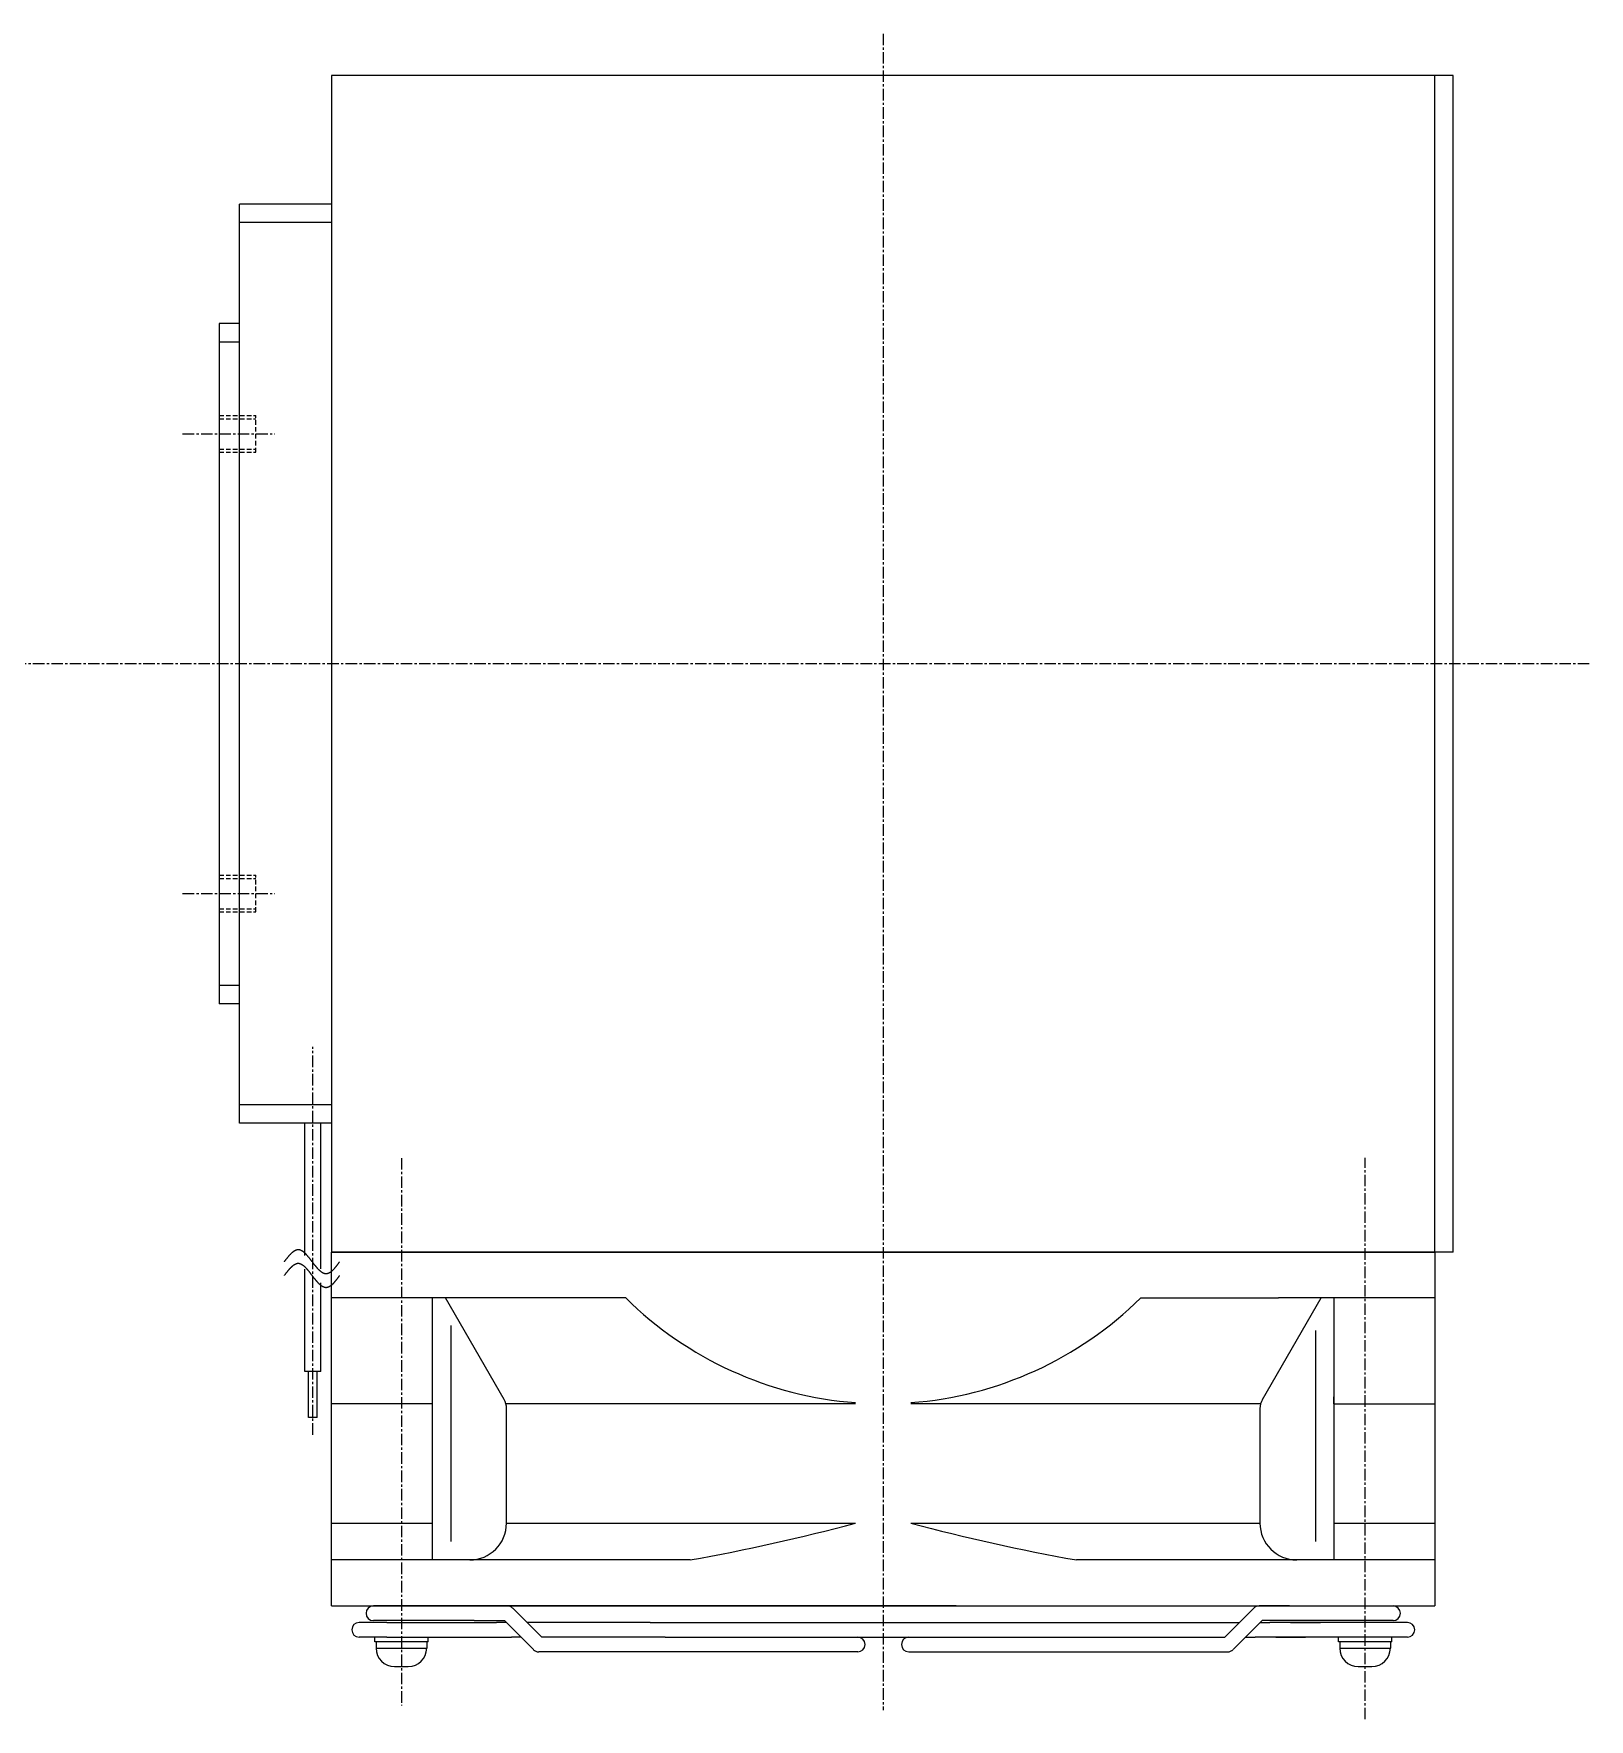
# Model space of a CAD drawing. Extents: x 729 to 1179, y 267 to 669.
# Drawn here: x 1010 to 1179.2, y 485.1 to 668.5 of the extents above; entities that cross this region are included whole.
import ezdxf

# ---------------------------------------------------------------- set-up
doc = ezdxf.new("R2010")
doc.units = 0
doc.linetypes.add('CENTER', pattern=[2, 1.25, -0.25, 0.25, -0.25])
doc.linetypes.add('DASHED', pattern=[0.75, 0.5, -0.25])
doc.layers.get('0').update_dxf_attribs({"linetype": 'CONTINUOUS'})
doc.layers.add('CENTER', color=1, linetype='CENTER')

msp = doc.modelspace()

# ---------------------------------------------------------------- linework, layer by layer
at = {"color": 7, "linetype": 'CONTINUOUS'}
for p, q in [((1164.37, 663.97), (1042.37, 663.97)), ((1162.37, 663.97), (1042.37, 663.97)), ((1042.37, 663.97), (1042.37, 535.97)), ((1162.37, 535.97), (1162.37, 663.97)), ((1164.37, 535.97), (1164.37, 663.97)), ((1032.37, 549.97), (1032.37, 649.97)), ((1042.37, 649.97), (1032.37, 649.97)), ((1042.37, 647.97), (1032.37, 647.97)), ((1030.15, 636.97), (1030.15, 562.97)), ((1032.37, 636.97), (1030.15, 636.97)), ((1032.37, 634.97), (1030.15, 634.97)), ((1032.37, 564.97), (1030.15, 564.97)), ((1032.37, 562.97), (1030.15, 562.97)), ((1042.37, 551.97), (1032.37, 551.97)), ((1042.37, 549.97), (1032.37, 549.97)), ((1039.45, 535.6), (1039.45, 549.97)), ((1041.22, 534.13), (1041.22, 549.97)), ((1164.37, 535.97), (1042.37, 535.97)), ((1042.37, 519.47), (1042.37, 535.97)), ((1139.22, 535.97), (1042.37, 535.97)), ((1042.37, 535.97), (1162.37, 535.97)), ((1162.37, 535.97), (1139.22, 535.97)), ((1162.37, 535.97), (1162.37, 519.47)), ((1039.45, 522.97), (1039.45, 534.1)), ((1041.22, 522.97), (1041.22, 532.63)), ((1053.35, 530.97), (1042.37, 530.97)), ((1053.35, 519.47), (1053.35, 530.97)), ((1054.76, 530.97), (1053.35, 530.97)), ((1074.37, 530.97), (1054.76, 530.97)), ((1130.37, 530.97), (1136.12, 530.97)), ((1136.12, 530.97), (1138.94, 530.97)), ((1138.94, 530.97), (1139.22, 530.97)), ((1139.22, 530.97), (1139.91, 530.97)), ((1139.91, 530.97), (1140.22, 530.97)), ((1140.22, 530.97), (1140.82, 530.97)), ((1140.82, 530.97), (1144.21, 530.97)), ((1144.21, 530.97), (1145.37, 530.97)), ((1151.39, 530.97), (1145.37, 530.97)), ((1151.39, 530.97), (1151.39, 506.47)), ((1162.37, 530.97), (1151.39, 530.97)), ((1041.22, 522.97), (1039.45, 522.97)), ((1039.85, 517.97), (1039.85, 522.97)), ((1040.82, 517.97), (1040.82, 522.97)), ((1042.37, 506.47), (1042.37, 519.47)), ((1053.35, 519.47), (1042.37, 519.47)), ((1053.35, 506.47), (1053.35, 519.47)), ((1151.39, 519.47), (1151.39, 520.22)), ((1151.39, 519.47), (1162.37, 519.47)), ((1162.37, 519.47), (1162.37, 506.47)), ((1040.82, 517.97), (1039.85, 517.97)), ((1042.37, 506.47), (1053.35, 506.47)), ((1042.37, 497.47), (1042.37, 506.47)), ((1053.35, 502.47), (1053.35, 506.47)), ((1151.39, 506.47), (1151.39, 502.47)), ((1151.39, 506.47), (1162.37, 506.47)), ((1162.37, 506.47), (1162.37, 497.47)), ((1053.35, 502.47), (1042.37, 502.47)), ((1056.77, 502.47), (1053.35, 502.47)), ((1057.4, 502.47), (1056.77, 502.47)), ((1081.37, 502.47), (1056.77, 502.47)), ((1162.37, 502.47), (1123.37, 502.47)), ((1042.37, 497.47), (1162.37, 497.47)), ((1050.22, 497.47), (1046.92, 497.47)), ((1110.29, 497.47), (1050.22, 497.47)), ((1065.24, 494.07), (1062.07, 497.24)), ((1142.68, 497.24), (1139.51, 494.07)), ((1146.54, 497.47), (1143.24, 497.47)), ((1146.54, 497.47), (1157.82, 497.47)), ((1048.37, 495.67), (1045.37, 495.67)), ((1057.71, 495.87), (1046.92, 495.87)), ((1048.37, 495.67), (1058.07, 495.67)), ((1054.84, 495.67), (1058.07, 495.67)), ((1057.87, 495.87), (1057.71, 495.87)), ((1057.87, 495.87), (1061.17, 495.87)), ((1058.07, 495.67), (1060.32, 495.67)), ((1061.37, 495.67), (1060.32, 495.67)), ((1064.34, 492.71), (1061.17, 495.87)), ((1077.04, 495.67), (1063.64, 495.67)), ((1077.04, 495.67), (1127.71, 495.67)), ((1127.71, 495.67), (1141.11, 495.67)), ((1143.57, 495.87), (1140.41, 492.71)), ((1143.37, 495.67), (1144.41, 495.67)), ((1147.04, 495.87), (1143.57, 495.87)), ((1146.67, 495.67), (1144.41, 495.67)), ((1146.67, 495.67), (1149.91, 495.67)), ((1159.37, 495.67), (1146.67, 495.67)), ((1147.04, 495.87), (1146.87, 495.87)), ((1157.82, 495.87), (1147.04, 495.87)), ((1048.37, 494.07), (1045.37, 494.07)), ((1047.07, 493.57), (1047.07, 494.07)), ((1052.87, 493.57), (1047.07, 493.57)), ((1047.22, 493.57), (1047.22, 492.87)), ((1048.37, 494.07), (1059.67, 494.07)), ((1052.72, 493.57), (1052.72, 492.87)), ((1052.87, 493.57), (1052.87, 494.07)), ((1056.44, 494.07), (1059.67, 494.07)), ((1059.67, 494.07), (1061.94, 494.07)), ((1062.97, 494.07), (1061.94, 494.07)), ((1078.64, 494.07), (1065.24, 494.07)), ((1078.64, 494.07), (1099.6, 494.07)), ((1099.6, 494.07), (1105.15, 494.07)), ((1105.15, 494.07), (1126.11, 494.07)), ((1126.11, 494.07), (1139.51, 494.07)), ((1141.77, 494.07), (1142.81, 494.07)), ((1145.07, 494.07), (1142.81, 494.07)), ((1145.07, 494.07), (1148.31, 494.07)), ((1159.37, 494.07), (1145.07, 494.07)), ((1151.87, 493.57), (1151.87, 494.07)), ((1157.67, 493.57), (1151.87, 493.57)), ((1152.02, 493.57), (1152.02, 492.87)), ((1157.52, 493.57), (1157.52, 492.87)), ((1157.67, 493.57), (1157.67, 494.07)), ((1047.22, 492.87), (1052.72, 492.87)), ((1078.3, 492.47), (1064.9, 492.47)), ((1099.6, 492.47), (1078.3, 492.47)), ((1105.15, 492.47), (1126.44, 492.47)), ((1126.44, 492.47), (1139.84, 492.47)), ((1152.02, 492.87), (1157.52, 492.87)), ((1049.22, 490.87), (1050.72, 490.87)), ((1154.02, 490.87), (1155.52, 490.87))]:
    msp.add_line(p, q, dxfattribs=at)
at = {"color": 3, "linetype": 'DASHED'}
for p, q in [((1030.15, 626.97), (1034.15, 626.97)), ((1030.15, 626.62), (1034.15, 626.62)), ((1034.15, 622.97), (1034.15, 626.97)), ((1030.15, 623.32), (1034.15, 623.32)), ((1030.15, 622.97), (1034.15, 622.97)), ((1030.15, 576.97), (1034.15, 576.97)), ((1030.15, 576.62), (1034.15, 576.62)), ((1034.15, 572.97), (1034.15, 576.97)), ((1030.15, 573.32), (1034.15, 573.32)), ((1030.15, 572.97), (1034.15, 572.97))]:
    msp.add_line(p, q, dxfattribs=at)
at = {"color": 3, "linetype": 'CONTINUOUS'}
for p, q in [((1061.14, 519.94), (1054.76, 530.97)), ((1143.61, 519.94), (1149.98, 530.97)), ((1055.35, 527.97), (1055.35, 504.47)), ((1149.39, 527.43), (1149.39, 504.47)), ((1099.37, 519.47), (1061.33, 519.47)), ((1129.48, 519.47), (1105.37, 519.47)), ((1137.57, 519.47), (1129.48, 519.47)), ((1143.41, 519.47), (1137.57, 519.47)), ((1061.4, 506.47), (1061.4, 518.94)), ((1143.34, 518.94), (1143.34, 506.47)), ((1061.4, 506.47), (1099.37, 506.47)), ((1105.37, 506.47), (1143.34, 506.47))]:
    msp.add_line(p, q, dxfattribs=at)
at = {"color": 3}
for points in [[(1037.24, 534.92, 0), (1037.26, 534.95, 0), (1037.28, 534.97, 0), (1037.3, 535, 0), (1037.32, 535.02, 0), (1037.34, 535.04, 0), (1037.36, 535.07, 0), (1037.38, 535.09, 0), (1037.4, 535.12, 0), (1037.41, 535.14, 0), (1037.43, 535.17, 0), (1037.45, 535.19, 0), (1037.47, 535.22, 0), (1037.49, 535.24, 0), (1037.51, 535.26, 0), (1037.53, 535.29, 0), (1037.55, 535.31, 0), (1037.57, 535.34, 0), (1037.59, 535.36, 0), (1037.6, 535.38, 0), (1037.62, 535.41, 0), (1037.64, 535.43, 0), (1037.66, 535.45, 0), (1037.68, 535.48, 0), (1037.7, 535.5, 0), (1037.72, 535.52, 0), (1037.74, 535.54, 0), (1037.76, 535.57, 0), (1037.78, 535.59, 0), (1037.79, 535.61, 0), (1037.81, 535.63, 0), (1037.83, 535.65, 0), (1037.85, 535.67, 0), (1037.87, 535.7, 0), (1037.89, 535.72, 0), (1037.91, 535.74, 0), (1037.93, 535.75, 0), (1037.95, 535.77, 0), (1037.96, 535.79, 0), (1037.98, 535.81, 0), (1038, 535.83, 0), (1038.02, 535.85, 0), (1038.04, 535.87, 0), (1038.06, 535.89, 0), (1038.08, 535.9, 0), (1038.1, 535.92, 0), (1038.12, 535.94, 0), (1038.14, 535.95, 0), (1038.15, 535.97, 0), (1038.17, 535.99, 0), (1038.19, 536, 0), (1038.21, 536.02, 0), (1038.23, 536.03, 0), (1038.25, 536.04, 0), (1038.27, 536.06, 0), (1038.29, 536.07, 0), (1038.31, 536.08, 0), (1038.32, 536.1, 0), (1038.34, 536.11, 0), (1038.36, 536.12, 0), (1038.38, 536.13, 0), (1038.4, 536.14, 0), (1038.42, 536.15, 0), (1038.44, 536.16, 0), (1038.46, 536.17, 0), (1038.48, 536.18, 0), (1038.5, 536.19, 0), (1038.51, 536.19, 0), (1038.53, 536.2, 0), (1038.55, 536.21, 0), (1038.57, 536.21, 0), (1038.59, 536.22, 0), (1038.61, 536.22, 0), (1038.63, 536.23, 0), (1038.65, 536.23, 0), (1038.67, 536.24, 0), (1038.68, 536.24, 0), (1038.7, 536.24, 0), (1038.72, 536.24, 0), (1038.74, 536.24, 0), (1038.76, 536.24, 0), (1038.78, 536.24, 0), (1038.8, 536.24, 0), (1038.82, 536.24, 0), (1038.84, 536.24, 0), (1038.85, 536.23, 0), (1038.87, 536.23, 0), (1038.89, 536.23, 0), (1038.91, 536.22, 0), (1038.93, 536.22, 0), (1038.95, 536.21, 0), (1038.97, 536.2, 0), (1038.99, 536.2, 0), (1039, 536.19, 0), (1039.02, 536.18, 0), (1039.04, 536.17, 0), (1039.06, 536.16, 0), (1039.08, 536.15, 0), (1039.1, 536.14, 0), (1039.12, 536.13, 0), (1039.14, 536.12, 0), (1039.16, 536.11, 0), (1039.17, 536.1, 0), (1039.19, 536.09, 0), (1039.21, 536.07, 0), (1039.23, 536.06, 0), (1039.25, 536.05, 0), (1039.27, 536.03, 0), (1039.29, 536.02, 0), (1039.31, 536, 0), (1039.32, 535.99, 0), (1039.34, 535.97, 0), (1039.36, 535.96, 0), (1039.38, 535.94, 0), (1039.4, 535.92, 0), (1039.42, 535.91, 0), (1039.44, 535.89, 0), (1039.46, 535.87, 0), (1039.47, 535.85, 0), (1039.49, 535.84, 0), (1039.51, 535.82, 0), (1039.53, 535.8, 0), (1039.55, 535.78, 0), (1039.57, 535.76, 0), (1039.59, 535.74, 0), (1039.61, 535.72, 0), (1039.62, 535.7, 0), (1039.64, 535.68, 0), (1039.66, 535.65, 0), (1039.68, 535.63, 0), (1039.7, 535.61, 0), (1039.72, 535.59, 0), (1039.74, 535.57, 0), (1039.76, 535.55, 0), (1039.77, 535.52, 0), (1039.79, 535.5, 0), (1039.81, 535.48, 0), (1039.83, 535.46, 0), (1039.85, 535.43, 0), (1039.87, 535.41, 0), (1039.89, 535.39, 0), (1039.91, 535.36, 0), (1039.92, 535.34, 0), (1039.94, 535.32, 0), (1039.96, 535.29, 0), (1039.98, 535.27, 0), (1040, 535.24, 0), (1040.02, 535.22, 0), (1040.04, 535.19, 0), (1040.06, 535.17, 0), (1040.07, 535.14, 0), (1040.09, 535.12, 0), (1040.11, 535.1, 0), (1040.13, 535.07, 0), (1040.15, 535.04, 0), (1040.17, 535.02, 0), (1040.19, 535, 0), (1040.21, 534.97, 0), (1040.22, 534.95, 0), (1040.24, 534.92, 0)], [(1037.24, 533.42, 0), (1037.26, 533.45, 0), (1037.28, 533.47, 0), (1037.3, 533.5, 0), (1037.32, 533.52, 0), (1037.34, 533.54, 0), (1037.36, 533.57, 0), (1037.38, 533.59, 0), (1037.4, 533.62, 0), (1037.41, 533.64, 0), (1037.43, 533.67, 0), (1037.45, 533.69, 0), (1037.47, 533.72, 0), (1037.49, 533.74, 0), (1037.51, 533.76, 0), (1037.53, 533.79, 0), (1037.55, 533.81, 0), (1037.57, 533.84, 0), (1037.59, 533.86, 0), (1037.6, 533.88, 0), (1037.62, 533.91, 0), (1037.64, 533.93, 0), (1037.66, 533.95, 0), (1037.68, 533.98, 0), (1037.7, 534, 0), (1037.72, 534.02, 0), (1037.74, 534.04, 0), (1037.76, 534.07, 0), (1037.78, 534.09, 0), (1037.79, 534.11, 0), (1037.81, 534.13, 0), (1037.83, 534.15, 0), (1037.85, 534.17, 0), (1037.87, 534.2, 0), (1037.89, 534.22, 0), (1037.91, 534.24, 0), (1037.93, 534.25, 0), (1037.95, 534.27, 0), (1037.96, 534.29, 0), (1037.98, 534.31, 0), (1038, 534.33, 0), (1038.02, 534.35, 0), (1038.04, 534.37, 0), (1038.06, 534.39, 0), (1038.08, 534.4, 0), (1038.1, 534.42, 0), (1038.12, 534.44, 0), (1038.14, 534.45, 0), (1038.15, 534.47, 0), (1038.17, 534.49, 0), (1038.19, 534.5, 0), (1038.21, 534.52, 0), (1038.23, 534.53, 0), (1038.25, 534.54, 0), (1038.27, 534.56, 0), (1038.29, 534.57, 0), (1038.31, 534.58, 0), (1038.32, 534.6, 0), (1038.34, 534.61, 0), (1038.36, 534.62, 0), (1038.38, 534.63, 0), (1038.4, 534.64, 0), (1038.42, 534.65, 0), (1038.44, 534.66, 0), (1038.46, 534.67, 0), (1038.48, 534.68, 0), (1038.5, 534.69, 0), (1038.51, 534.69, 0), (1038.53, 534.7, 0), (1038.55, 534.71, 0), (1038.57, 534.71, 0), (1038.59, 534.72, 0), (1038.61, 534.72, 0), (1038.63, 534.73, 0), (1038.65, 534.73, 0), (1038.67, 534.74, 0), (1038.68, 534.74, 0), (1038.7, 534.74, 0), (1038.72, 534.74, 0), (1038.74, 534.74, 0), (1038.76, 534.74, 0), (1038.78, 534.74, 0), (1038.8, 534.74, 0), (1038.82, 534.74, 0), (1038.84, 534.74, 0), (1038.85, 534.73, 0), (1038.87, 534.73, 0), (1038.89, 534.73, 0), (1038.91, 534.72, 0), (1038.93, 534.72, 0), (1038.95, 534.71, 0), (1038.97, 534.7, 0), (1038.99, 534.7, 0), (1039, 534.69, 0), (1039.02, 534.68, 0), (1039.04, 534.67, 0), (1039.06, 534.66, 0), (1039.08, 534.65, 0), (1039.1, 534.64, 0), (1039.12, 534.63, 0), (1039.14, 534.62, 0), (1039.16, 534.61, 0), (1039.17, 534.6, 0), (1039.19, 534.59, 0), (1039.21, 534.57, 0), (1039.23, 534.56, 0), (1039.25, 534.55, 0), (1039.27, 534.53, 0), (1039.29, 534.52, 0), (1039.31, 534.5, 0), (1039.32, 534.49, 0), (1039.34, 534.47, 0), (1039.36, 534.46, 0), (1039.38, 534.44, 0), (1039.4, 534.42, 0), (1039.42, 534.41, 0), (1039.44, 534.39, 0), (1039.46, 534.37, 0), (1039.47, 534.35, 0), (1039.49, 534.34, 0), (1039.51, 534.32, 0), (1039.53, 534.3, 0), (1039.55, 534.28, 0), (1039.57, 534.26, 0), (1039.59, 534.24, 0), (1039.61, 534.22, 0), (1039.62, 534.2, 0), (1039.64, 534.18, 0), (1039.66, 534.15, 0), (1039.68, 534.13, 0), (1039.7, 534.11, 0), (1039.72, 534.09, 0), (1039.74, 534.07, 0), (1039.76, 534.05, 0), (1039.77, 534.02, 0), (1039.79, 534, 0), (1039.81, 533.98, 0), (1039.83, 533.96, 0), (1039.85, 533.93, 0), (1039.87, 533.91, 0), (1039.89, 533.89, 0), (1039.91, 533.86, 0), (1039.92, 533.84, 0), (1039.94, 533.82, 0), (1039.96, 533.79, 0), (1039.98, 533.77, 0), (1040, 533.74, 0), (1040.02, 533.72, 0), (1040.04, 533.69, 0), (1040.06, 533.67, 0), (1040.07, 533.64, 0), (1040.09, 533.62, 0), (1040.11, 533.6, 0), (1040.13, 533.57, 0), (1040.15, 533.54, 0), (1040.17, 533.52, 0), (1040.19, 533.5, 0), (1040.21, 533.47, 0), (1040.22, 533.45, 0), (1040.24, 533.42, 0)], [(1043.24, 534.92, 0), (1043.23, 534.9, 0), (1043.21, 534.87, 0), (1043.19, 534.85, 0), (1043.17, 534.82, 0), (1043.15, 534.8, 0), (1043.13, 534.77, 0), (1043.12, 534.75, 0), (1043.1, 534.72, 0), (1043.08, 534.7, 0), (1043.06, 534.67, 0), (1043.04, 534.65, 0), (1043.03, 534.62, 0), (1043.01, 534.6, 0), (1042.99, 534.58, 0), (1042.97, 534.55, 0), (1042.95, 534.53, 0), (1042.93, 534.5, 0), (1042.92, 534.48, 0), (1042.9, 534.46, 0), (1042.88, 534.43, 0), (1042.86, 534.41, 0), (1042.84, 534.39, 0), (1042.82, 534.36, 0), (1042.81, 534.34, 0), (1042.79, 534.32, 0), (1042.77, 534.29, 0), (1042.75, 534.27, 0), (1042.73, 534.25, 0), (1042.71, 534.23, 0), (1042.7, 534.21, 0), (1042.68, 534.19, 0), (1042.66, 534.16, 0), (1042.64, 534.14, 0), (1042.62, 534.12, 0), (1042.61, 534.1, 0), (1042.59, 534.08, 0), (1042.57, 534.06, 0), (1042.55, 534.04, 0), (1042.53, 534.02, 0), (1042.51, 534.01, 0), (1042.5, 533.99, 0), (1042.48, 533.97, 0), (1042.46, 533.95, 0), (1042.44, 533.93, 0), (1042.42, 533.92, 0), (1042.4, 533.9, 0), (1042.39, 533.88, 0), (1042.37, 533.87, 0), (1042.35, 533.85, 0), (1042.33, 533.84, 0), (1042.31, 533.82, 0), (1042.29, 533.81, 0), (1042.28, 533.79, 0), (1042.26, 533.78, 0), (1042.24, 533.76, 0), (1042.22, 533.75, 0), (1042.2, 533.74, 0), (1042.18, 533.73, 0), (1042.16, 533.72, 0), (1042.15, 533.71, 0), (1042.13, 533.69, 0), (1042.11, 533.68, 0), (1042.09, 533.67, 0), (1042.07, 533.67, 0), (1042.05, 533.66, 0), (1042.04, 533.65, 0), (1042.02, 533.64, 0), (1042, 533.63, 0), (1041.98, 533.63, 0), (1041.96, 533.62, 0), (1041.94, 533.62, 0), (1041.92, 533.61, 0), (1041.91, 533.61, 0), (1041.89, 533.6, 0), (1041.87, 533.6, 0), (1041.85, 533.6, 0), (1041.83, 533.6, 0), (1041.81, 533.59, 0), (1041.79, 533.59, 0), (1041.78, 533.59, 0), (1041.76, 533.59, 0), (1041.74, 533.59, 0), (1041.72, 533.6, 0), (1041.7, 533.6, 0), (1041.68, 533.6, 0), (1041.66, 533.6, 0), (1041.65, 533.61, 0), (1041.63, 533.61, 0), (1041.61, 533.62, 0), (1041.59, 533.62, 0), (1041.57, 533.63, 0), (1041.55, 533.64, 0), (1041.53, 533.64, 0), (1041.51, 533.65, 0), (1041.5, 533.66, 0), (1041.48, 533.67, 0), (1041.46, 533.68, 0), (1041.44, 533.69, 0), (1041.42, 533.7, 0), (1041.4, 533.71, 0), (1041.38, 533.72, 0), (1041.36, 533.73, 0), (1041.35, 533.74, 0), (1041.33, 533.75, 0), (1041.31, 533.77, 0), (1041.29, 533.78, 0), (1041.27, 533.79, 0), (1041.25, 533.81, 0), (1041.23, 533.82, 0), (1041.21, 533.84, 0), (1041.2, 533.85, 0), (1041.18, 533.87, 0), (1041.16, 533.88, 0), (1041.14, 533.9, 0), (1041.12, 533.92, 0), (1041.1, 533.93, 0), (1041.08, 533.95, 0), (1041.06, 533.97, 0), (1041.04, 533.99, 0), (1041.03, 534.01, 0), (1041.01, 534.02, 0), (1040.99, 534.04, 0), (1040.97, 534.06, 0), (1040.95, 534.08, 0), (1040.93, 534.1, 0), (1040.91, 534.12, 0), (1040.89, 534.14, 0), (1040.87, 534.16, 0), (1040.85, 534.18, 0), (1040.84, 534.21, 0), (1040.82, 534.23, 0), (1040.8, 534.25, 0), (1040.78, 534.27, 0), (1040.76, 534.29, 0), (1040.74, 534.31, 0), (1040.72, 534.34, 0), (1040.7, 534.36, 0), (1040.68, 534.38, 0), (1040.67, 534.4, 0), (1040.65, 534.43, 0), (1040.63, 534.45, 0), (1040.61, 534.47, 0), (1040.59, 534.5, 0), (1040.57, 534.52, 0), (1040.55, 534.54, 0), (1040.53, 534.57, 0), (1040.51, 534.59, 0), (1040.49, 534.61, 0), (1040.48, 534.64, 0), (1040.46, 534.66, 0), (1040.44, 534.69, 0), (1040.42, 534.71, 0), (1040.4, 534.74, 0), (1040.38, 534.76, 0), (1040.36, 534.78, 0), (1040.34, 534.81, 0), (1040.32, 534.83, 0), (1040.3, 534.86, 0), (1040.29, 534.88, 0)], [(1043.24, 533.42, 0), (1043.23, 533.4, 0), (1043.21, 533.37, 0), (1043.19, 533.35, 0), (1043.17, 533.32, 0), (1043.15, 533.3, 0), (1043.13, 533.27, 0), (1043.12, 533.25, 0), (1043.1, 533.22, 0), (1043.08, 533.2, 0), (1043.06, 533.17, 0), (1043.04, 533.15, 0), (1043.03, 533.12, 0), (1043.01, 533.1, 0), (1042.99, 533.08, 0), (1042.97, 533.05, 0), (1042.95, 533.03, 0), (1042.93, 533, 0), (1042.92, 532.98, 0), (1042.9, 532.96, 0), (1042.88, 532.93, 0), (1042.86, 532.91, 0), (1042.84, 532.89, 0), (1042.82, 532.86, 0), (1042.81, 532.84, 0), (1042.79, 532.82, 0), (1042.77, 532.79, 0), (1042.75, 532.77, 0), (1042.73, 532.75, 0), (1042.71, 532.73, 0), (1042.7, 532.71, 0), (1042.68, 532.69, 0), (1042.66, 532.66, 0), (1042.64, 532.64, 0), (1042.62, 532.62, 0), (1042.61, 532.6, 0), (1042.59, 532.58, 0), (1042.57, 532.56, 0), (1042.55, 532.54, 0), (1042.53, 532.52, 0), (1042.51, 532.51, 0), (1042.5, 532.49, 0), (1042.48, 532.47, 0), (1042.46, 532.45, 0), (1042.44, 532.43, 0), (1042.42, 532.42, 0), (1042.4, 532.4, 0), (1042.39, 532.38, 0), (1042.37, 532.37, 0), (1042.35, 532.35, 0), (1042.33, 532.34, 0), (1042.31, 532.32, 0), (1042.29, 532.31, 0), (1042.28, 532.29, 0), (1042.26, 532.28, 0), (1042.24, 532.26, 0), (1042.22, 532.25, 0), (1042.2, 532.24, 0), (1042.18, 532.23, 0), (1042.16, 532.22, 0), (1042.15, 532.21, 0), (1042.13, 532.19, 0), (1042.11, 532.18, 0), (1042.09, 532.17, 0), (1042.07, 532.17, 0), (1042.05, 532.16, 0), (1042.04, 532.15, 0), (1042.02, 532.14, 0), (1042, 532.13, 0), (1041.98, 532.13, 0), (1041.96, 532.12, 0), (1041.94, 532.12, 0), (1041.92, 532.11, 0), (1041.91, 532.11, 0), (1041.89, 532.1, 0), (1041.87, 532.1, 0), (1041.85, 532.1, 0), (1041.83, 532.1, 0), (1041.81, 532.09, 0), (1041.79, 532.09, 0), (1041.78, 532.09, 0), (1041.76, 532.09, 0), (1041.74, 532.09, 0), (1041.72, 532.1, 0), (1041.7, 532.1, 0), (1041.68, 532.1, 0), (1041.66, 532.1, 0), (1041.65, 532.11, 0), (1041.63, 532.11, 0), (1041.61, 532.12, 0), (1041.59, 532.12, 0), (1041.57, 532.13, 0), (1041.55, 532.14, 0), (1041.53, 532.14, 0), (1041.51, 532.15, 0), (1041.5, 532.16, 0), (1041.48, 532.17, 0), (1041.46, 532.18, 0), (1041.44, 532.19, 0), (1041.42, 532.2, 0), (1041.4, 532.21, 0), (1041.38, 532.22, 0), (1041.36, 532.23, 0), (1041.35, 532.24, 0), (1041.33, 532.25, 0), (1041.31, 532.27, 0), (1041.29, 532.28, 0), (1041.27, 532.29, 0), (1041.25, 532.31, 0), (1041.23, 532.32, 0), (1041.21, 532.34, 0), (1041.2, 532.35, 0), (1041.18, 532.37, 0), (1041.16, 532.38, 0), (1041.14, 532.4, 0), (1041.12, 532.42, 0), (1041.1, 532.43, 0), (1041.08, 532.45, 0), (1041.06, 532.47, 0), (1041.04, 532.49, 0), (1041.03, 532.51, 0), (1041.01, 532.52, 0), (1040.99, 532.54, 0), (1040.97, 532.56, 0), (1040.95, 532.58, 0), (1040.93, 532.6, 0), (1040.91, 532.62, 0), (1040.89, 532.64, 0), (1040.87, 532.66, 0), (1040.85, 532.68, 0), (1040.84, 532.71, 0), (1040.82, 532.73, 0), (1040.8, 532.75, 0), (1040.78, 532.77, 0), (1040.76, 532.79, 0), (1040.74, 532.81, 0), (1040.72, 532.84, 0), (1040.7, 532.86, 0), (1040.68, 532.88, 0), (1040.67, 532.9, 0), (1040.65, 532.93, 0), (1040.63, 532.95, 0), (1040.61, 532.97, 0), (1040.59, 533, 0), (1040.57, 533.02, 0), (1040.55, 533.04, 0), (1040.53, 533.07, 0), (1040.51, 533.09, 0), (1040.49, 533.11, 0), (1040.48, 533.14, 0), (1040.46, 533.16, 0), (1040.44, 533.19, 0), (1040.42, 533.21, 0), (1040.4, 533.24, 0), (1040.38, 533.26, 0), (1040.36, 533.28, 0), (1040.34, 533.31, 0), (1040.32, 533.33, 0), (1040.3, 533.36, 0), (1040.29, 533.38, 0)]]:
    msp.add_polyline3d(points, dxfattribs=at)
at = {"color": 7, "linetype": 'CONTINUOUS'}
for centre, radius, start, end in [((1102.37, 559.31), 39.84, 225.3427, 265.6811), ((1102.37, 559.31), 39.84, 274.3189, 314.6573), ((1041.6, 723.93), 225, 280.1804, 284.8772), ((1163.14, 723.93), 225, 255.1228, 259.8196), ((1046.92, 496.67), 0.8, 90, 180), ((1061.5, 496.67), 0.8, 45, 90), ((1143.24, 496.67), 0.8, 90, 135), ((1157.82, 496.67), 0.8, 360, 90), ((1045.37, 494.87), 0.8, 90, 180), ((1046.92, 496.67), 0.8, 180, 270), ((1157.82, 496.67), 0.8, 270, 360), ((1159.37, 494.87), 0.8, 360, 90), ((1045.37, 494.87), 0.8, 180, 270), ((1099.6, 493.27), 0.8, 270, 90), ((1105.15, 493.27), 0.8, 90, 270), ((1159.37, 494.87), 0.8, 270, 360), ((1049.22, 492.87), 2, 180, 270), ((1050.72, 492.87), 2, 270, 360), ((1064.9, 493.27), 0.8, 225, 270), ((1139.84, 493.27), 0.8, 270, 315), ((1154.02, 492.87), 2, 180, 270), ((1155.52, 492.87), 2, 270, 360)]:
    msp.add_arc(centre, radius, start, end, dxfattribs=at)
at = {"color": 3, "linetype": 'CONTINUOUS'}
for centre, radius, start, end in [((1059.4, 518.94), 2, 360, 30), ((1145.34, 518.94), 2, 150, 180), ((1057.4, 506.47), 4, 270, 360), ((1147.34, 506.47), 4, 180, 270)]:
    msp.add_arc(centre, radius, start, end, dxfattribs=at)
at = {"layer": 'CENTER', "color": 1, "linetype": 'CENTER'}
for p, q in [((1102.37, 668.51), (1102.37, 486.12)), ((1026.18, 624.97), (1036.2, 624.97)), ((1179.15, 599.97), (860.33, 599.97)), ((1026.18, 574.97), (1036.2, 574.97)), ((1040.33, 516.09), (1040.33, 558.29)), ((1049.97, 546.19), (1049.97, 486.64)), ((1154.77, 485.13), (1154.77, 546.2))]:
    msp.add_line(p, q, dxfattribs=at)

doc.saveas('drawing.dxf')
